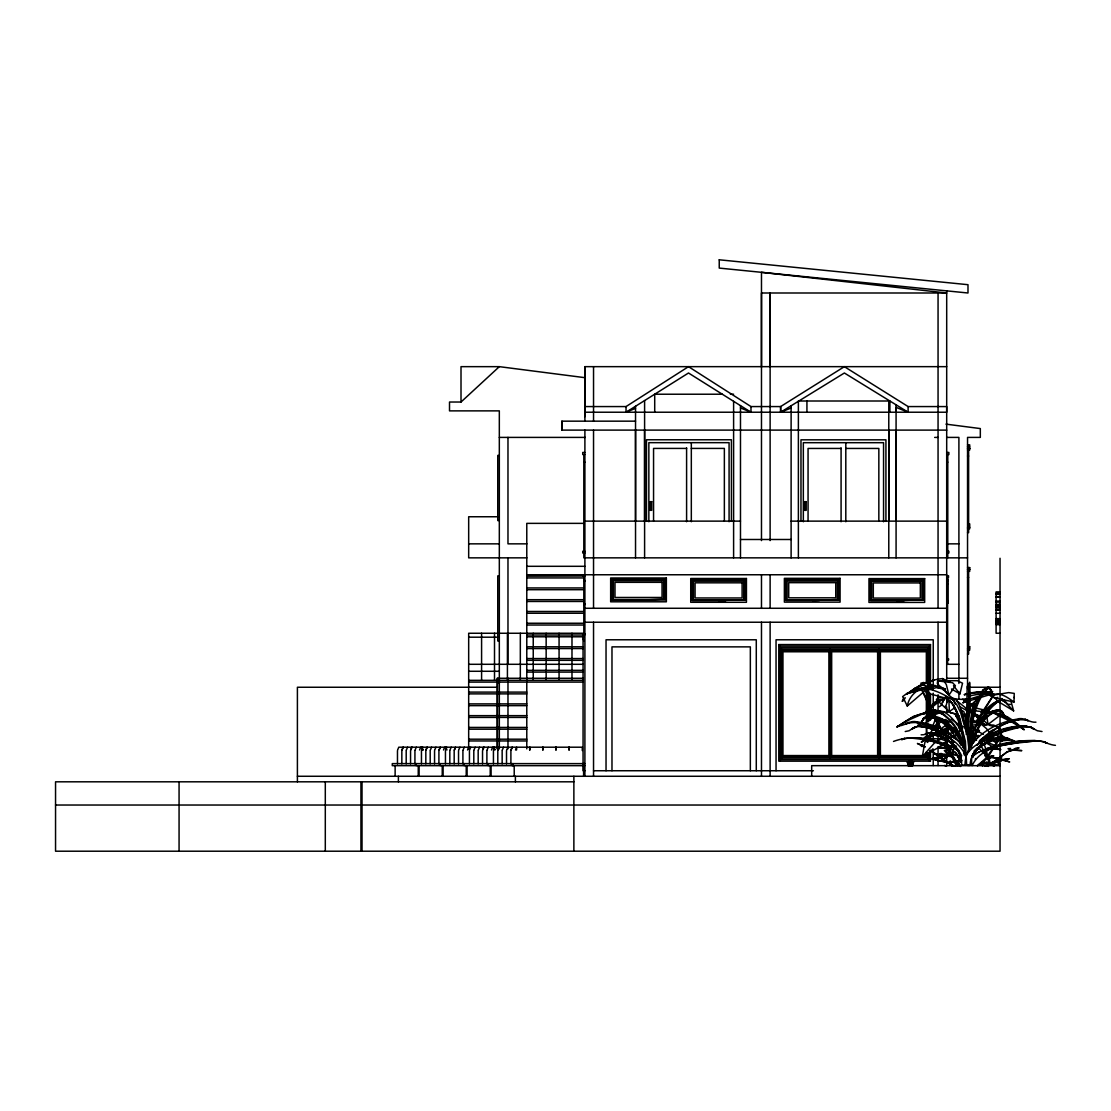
<?xml version="1.0" encoding="UTF-8"?>
<svg xmlns="http://www.w3.org/2000/svg" width="1111" height="1111" viewBox="0 0 1111 1111"><rect width="100%" height="100%" fill="white"/><g stroke="black" fill="none" stroke-linecap="round" stroke-linejoin="round"><path stroke-width="1.5" d="M584.9 406.57L626.035 406.57L688.501 366.658L750.98 406.57L780.616 406.57L844.374 366.658L908.118 406.57L946.697 406.57L946.697 430.11L561.902 430.11L561.902 421.166L635.534 421.166M584.9 416.694L584.9 366.658L946.697 366.658M635.534 521.128L635.534 430.11M644.602 521.128L644.602 430.11M761.479 366.658L761.479 272.32L946.697 292.998L946.697 412.223L584.9 412.223M770.117 366.658L770.117 292.998L770.117 540.585M888.786 521.128L888.786 430.11M896.077 521.128L896.077 430.11M896.077 412.223L896.077 407.376L908.118 412.223L908.118 406.57M946.697 290.874L946.697 292.998L761.479 292.998L761.479 540.585M997.636 738.468L1001.775 741.509L1001.289 731.385M938.115 730.413L927.046 738.815L926.491 721.956L932.934 717.609M911.687 765.229L911.714 759.882L911.395 764.549M967.945 734.274L968.306 704.332M966.237 734.496L967.181 686.431L968.986 684.057M967.889 733.829L968.112 714.526M969.375 737.718L969.403 734.496M968.473 751.203L970.209 721.789L973.25 704.666M969.639 712.901C970.389 709.846 969.667 664.947 969.334 689.681M969.695 749.536C968.931 749.8 974.055 684.348 974.819 709.124L975.305 709.707M966.959 765.354L970.084 765.396C970.361 745.273 998.331 731.913 1015.079 741.44M968.334 705.068L969.167 684.348M1014.107 697.625L1014.246 693.403L1008.691 692.597L990.234 695.667L991.887 697.111L1013.982 702.069L1014.121 697.277M959.446 731.524L960.946 726.066L960.404 727.302L963.404 740.148L964.542 752.175M967.834 764.965L965.001 764.993C965.417 738.884 994.109 722.761 1017.079 719.164C1023.967 716.664 1029.272 722.844 1035.952 722.192M910.159 762.993L910.27 759.882L910.562 764.549M968.542 696.444L969.167 684.626M961.57 765.146C962.695 748.272 945.503 736.162 930.518 732.496C941.892 734.982 952.627 741.634 959.348 751.203M910.228 766.104L910.617 759.882L910.839 766.104M967.028 734.204L970.292 707.221L973.5 703.791L974.416 706.888L973.916 704.68M912.02 765.923L912.312 761.757L911.284 765.923M911.464 764.549L911.881 759.882L911.089 766.104M973.305 731.899L973.875 726.816M969.945 738.634C972.361 721.067 975.125 701.596 987.846 688.209L989.401 688.14M922.311 756.647L924.949 741.898L931.046 738.634L940.462 738.912L946.225 740.995L943.336 744.773L922.311 756.647L934.143 743.342L943.461 737.398M969.445 736.524L969.917 733.093M971.292 713.095L973.68 703.985L974.416 706.888M969.139 750.619L967.25 735.024L965.112 727.302L961.279 726.15L960.321 728.885L960.626 727.205M944.794 706.721L946.169 705.388L947.877 699.027M960.307 728.885L961.029 726.288L962.64 728.524M970.597 721.872L975.097 705.193L982.902 689.875L987.721 687.417L989.457 687.598L993.401 696.736L995.164 698.25M970.639 727.955C974.166 714.581 976.402 694.861 989.415 687.876L992.012 693.028L990.887 689.459M973.236 743.162L977.861 728.302M976.111 750.244L974.916 753.508M970.389 740.093C975.389 724.053 983.888 704.68 1001.442 699.666L1003.997 700.208L1007.774 704.235L1010.496 704.471M971.472 744.273L973.069 737.885M912.534 765.923L913.575 761.757L912.423 765.923M993.234 740.843L996.025 742.717L999.761 728.635L993.817 725.122L981.402 724.303L986.526 728.635L991.47 735.218M951.516 688.973L959.918 693.917L962.543 683.209L957.363 680.696L938.753 680.696M971.333 747.467C974.694 732.427 983.541 714.137 999.775 710.429L1005.552 716.526L1008.108 717.609M939.392 706.721L941.128 705.388L944.794 697.402L948.252 698.68M969.556 742.273C973.764 728.358 983.138 709.707 999.886 710.04M970.236 747.217C973.875 732.052 983.193 713.429 999.803 710.235L1003.552 713.887L1002.039 711.359L997.4 709.915M973.014 753.452L971.611 758.327L971.639 764.66L968.723 765.437M948.308 699.027L947.252 702.124L948.127 699.236M972.889 713.887L975.541 705.193L982.527 691.223M972.111 765.632C982.527 743.259 1014.01 744.12 1035.146 740.884C1042.465 739.857 1048.381 744.953 1055.45 745.328M947.239 702.138L948.169 699.444M973 757.424L974.611 752.744L978.708 746.786M940.184 746.064L939.545 747.8L948.252 747.897L948.155 747.161M973.68 737.01L975.389 732.552M933.24 724.858L935.115 719.984M960.765 724.483L961.348 726.844C958.196 716.873 955.21 702.513 945.03 697.889L942.475 702.138L945.211 697.402L947.044 697.236L953.044 699.402L957.085 705.291L960.668 712.776L965.709 729.969M942.475 702.124L943.753 699.027M397.627 749.994L398.78 747.203L582.289 747.203L582.289 750.55M403.14 747.203L401.988 749.994L403.237 747.203M406.348 749.994L407.598 747.203M415.083 749.994L416.333 747.203M419.541 749.994L420.694 747.203M421.611 749.994L422.777 747.203M430.346 749.994L431.596 747.203M434.707 749.994L435.956 747.203M439.067 749.994L440.234 747.203M439.164 749.994L440.317 747.203M443.525 749.994L444.692 747.203M445.608 749.994L446.761 747.203M449.969 749.994L451.219 747.203M454.33 749.994L455.496 747.203L454.427 749.994M458.704 749.994L459.954 747.203M463.065 749.994L464.315 747.203M467.523 749.994L468.675 747.203M469.592 749.994L470.758 747.203M473.953 749.994L475.216 747.203M478.327 749.994L479.577 747.203M483.84 747.203L482.688 749.994L483.938 747.203M487.049 749.994L488.298 747.203M491.506 749.994L492.673 747.203M493.59 749.994L494.742 747.203M497.95 749.994L499.103 747.203M498.047 749.994L499.2 747.203M502.311 749.994L503.561 747.203M506.685 749.994L507.935 747.203M515.504 749.994L516.657 747.203L516.559 749.994M975.333 753.119L976.416 749.994L978.555 748.272M907.27 706.027L923.866 691.792L924.685 689.237L907.159 693.222L902.646 696.611L907.27 706.027C910.589 688.889 930.532 681.335 945.35 689.139L942.878 689.639M928.143 752.55L928.435 755.161L930.796 750.022M904.479 699.236L902.326 701.249L903.882 698.069M947.516 580.997L947.78 580.303M977.749 725.594C983.291 715.47 989.762 702.971 1001.691 699.597M980.013 722.511C985.346 713.887 991.679 703.582 1001.553 699.833L1005.608 702.249L1001.525 700.041L999.22 700.791A76.159 55.147 89 0 0 982.041 720.067M923.713 718.095L920.339 723.83L917.686 725.33M957.835 717.609L958.418 716.526M829.709 650.366L830.292 649.366L830.292 757.966L829.709 650.366L782.13 650.366L780.644 647.769L928.643 647.769L928.643 721.719M928.643 752.675L928.643 759.563L780.644 759.563L782.13 756.966L782.13 650.366M878.44 650.366L879.009 649.366L879.009 757.966L878.44 650.366L830.861 650.366M927.157 683.029L927.157 650.366L928.643 647.769M929.574 689.07L929.574 646.171L930.49 644.574L778.811 644.574L778.811 761.16L930.49 761.16L930.49 750.869M953.793 748.925L952.405 751.342L952.53 753.661L949.03 752.3L947.364 749.467L944.308 750.522L945.961 752.355L950.377 753.591L945.614 756.813L942.614 760.591L951.002 753.772L957.335 755.536L953.182 753.911L953.044 751.591M975.264 759.271L975.694 758.507M923.741 718.275L922.213 720.886L923.588 718.164L928.449 715.873M942.267 755.841L942.475 757.188L940.628 757.008L941.448 755.744L943.614 755.577L951.821 756.605L960.39 766.521M927.046 738.815L932.282 730.205M924.296 717.609L926.991 716.526L930.629 711.359L933.157 710.04L943.808 711.665A56.397 43.579 -90 0 1 963.612 736.454M971.903 722.733L976.986 721.914L994.012 694.347C1001.65 692.736 1008.163 697.916 1013.982 702.069M977.277 737.676L978.68 735.482L974.764 735.774M931.976 730.219L938.962 720.497M965.695 756.077C975.152 740.426 997.859 732.413 1014.107 741.44M971.736 756.077L978.735 747.55L990.068 740.856M922.227 720.9L925.935 716.831C939.892 716.762 951.294 729.149 957.668 740.551M966.681 693.57L964.348 694.694C973.958 691.861 984.429 690.209 993.956 694.319L976.111 721.414L976.986 721.914M952.099 690.5L955.377 685.695L952.544 682.696L937.615 680.932L937.295 683.557L948.961 695.125L952.335 690.153M977.541 747.689L975.777 750.258L979.249 746.786M977.347 765.646L986.082 758.035L999.233 739.273L986.887 758.799L977.444 765.882M986.582 756.077L984.777 755.591L985.985 756.244M938.878 727.455L940.253 726.955L938.878 727.455L921.075 688.264L910.909 692.584M928.435 755.161L932.976 748.786M963.029 747.467A53.286 41.176 -90 0 0 935.448 710.471L933.073 710.429L929.088 713.901L930.893 711.359M929.088 713.887L933.046 710.235L935.504 710.193L941.989 713.387A54.495 42.107 -90 0 1 963.056 742.884M924.005 713.859L934.49 702.305L938.962 699.666L941.184 699.791L924.005 713.859L934.934 703.36L947.336 697.319M977.152 745.37C989.429 732.274 1008.982 715.692 1028.078 720.608L1025.092 719.456M902.326 701.249L905.326 697.791M982.152 720.095L985.332 716.456M979.013 741.509C990.345 730.066 1005.649 721.65 1021.578 718.9M937.767 724.483L941.586 721.22M969.084 697.125L971.208 695.555L978.222 694.306L991.123 694.306L963.001 702.763L966.959 698.694M974.278 752.244L982.985 744.856L994.081 740.009M611.744 599.634L665.281 599.634L665.281 579.081L611.744 579.081L611.744 599.634L665.281 599.634M611.744 579.081L665.281 579.081M691.82 600.121L745.356 600.121L745.356 579.581L691.82 579.581L691.82 600.121L745.356 600.121M691.82 579.581L745.356 579.581M785.463 599.968L838.999 599.968L838.999 579.428L785.463 579.428L785.463 599.968L838.999 599.968M785.463 579.428L838.999 579.428M870.052 600.246L923.588 600.246L923.588 579.692L870.052 579.692L870.052 600.246L923.588 600.246M870.052 579.692L923.588 579.692M935.087 727.136L938.184 724.053M974.055 751.064L977.027 748.106M974.416 751.633L978.597 747.55M979.902 745.675L982.263 743.467M499.325 748.772L499.325 410.876L449.511 410.876L449.511 402.029L461.009 402.029L499.325 366.658L585.219 377.712M980.902 711.929L984.29 709.554L983.277 710.693M979.083 743.037C992.192 731.941 1009.718 725.58 1026.953 726.15M980.791 743.162L983.304 740.926M981.221 712.068L983.832 709.901L976.666 708.235M948.1 740.287L945.642 742.329L948.738 745.412L956.293 746.217M983.443 720.275L988.082 724.428L998.9 716.164L995.831 713.637L986.596 712.109M942.864 736.579L940.212 738.746L942.892 737.301M976.875 717.525L978.541 716.164M913.464 691.556L918.519 688.056L910.437 692.764M914.534 688.556L923.644 683.223L933.962 680.224L925.852 683.223L907.09 693.917L915.075 688.153M924.31 737.468L933.546 734.482L939.323 735.176M946.544 698.513L938.115 697.597L936.379 699.597L949.363 711.623L954.335 707.971M897.021 727.025L913.52 716.317L923.866 713.318L906.118 721.261L897.021 727.025C910.409 717.47 928.574 706.61 944.989 715.248M930.365 736.065L938.309 731.607M914.728 727.094L909.117 730.76L905.229 731.524M988.11 766.423C988.373 763.646 1006.483 758.535 998.025 761.257M979.93 746.634C987.373 741.468 996.345 737.329 1005.594 737.635M953.349 728.233L955.182 727.955M907.09 693.917C917.617 686.223 929.393 679.626 942.656 678.599L942.614 678.585M940.142 732.135L928.407 737.468L921.408 742.037L931.018 735.607M921.408 742.037L938.614 731.871M972.569 756.188L978.847 752.036M921.102 734.829L923.949 734.704L927.782 732.691C942.933 732.788 958.46 745.745 961.654 760.535M940.711 728.733L945.892 725.344M948.183 754.508L947.086 754.161L951.224 754.841L945.128 755.202L946.822 754.8M984.638 741.259L1001.247 732.163L1022.606 726.455L1030.647 727.205L1037.327 730.76L1042.021 731.524M626.035 406.57L626.035 412.223L688.501 373.004L750.98 412.223L750.98 406.57M980.11 740.148C992.484 731.677 1007.094 726.261 1022.176 726.052L1030.897 727.094L1033.688 728.885L1030.508 727.33M987.276 738.454L991.248 735.982M988.748 732.524L992.595 730.163M986.61 739.329L989.262 737.732M912.145 728.885L914.77 727.33M987.498 766.173L994.123 762.257L1001.844 760.521L996.984 761.604M975.986 732.316L979.499 730.26M942.128 736.996L933.296 734.579L929.227 736.051L931.032 735.024M897.716 725.914C904.632 726.261 909.895 719.803 917.061 721.942C935.531 724.094 954.696 733.218 964.834 749.314M983.346 689.875L987.818 687.417L989.401 687.598M929.227 736.037L931.24 734.94M909.006 722.594L905.882 723.914L908.881 722.331M963.001 702.763L966.931 700.735M985.068 766.007L995.762 760.493L1007.121 751.883L1010.941 750.592L1007.996 748.647L1010.566 748.467L1009.788 749.078L1011.538 750.397L1016.037 748.092L1019.106 747.87L1013.607 749.981L1021.828 750.619L1013.024 750.147L1007.121 751.883L995.47 760.938L984.832 766.354M982.055 744.606C990.026 740.856 999.053 735.788 1008.135 738.301L1009.718 739.565M982.36 744.606L988.415 741.648M905.882 723.914C923.005 718.192 941.906 731.51 954.335 742.37M928.227 732.899L926.255 733.718C941.934 729.302 959.39 742.037 965.917 755.98M976.013 732.774L979.18 731.274M926.255 733.704L928.379 732.718M951.794 737.218L959.612 733.635M997.761 697.347L995.373 698.43L997.97 701.43L1013.635 710.859L1010.788 700.68M970.292 728.024L973.403 726.608M978.444 752.355C995.859 743.648 1015.69 740.19 1035.049 740.551L1044.007 741.69L1046.826 743.092L1043.646 741.856M982.388 752.119L989.068 749.12M893.508 741.44C912.936 734.121 934.795 738.509 953.169 747.55M951.933 747.467L950.072 746.939M992.817 735.288L1011.232 728.524L1026.786 726.288M904.785 738.468L901.701 739.579L904.535 738.301M922.755 746.189L921.297 746.342L923.741 746.37M958.321 715.04L955.877 716.081L958.668 717.581M942.906 731.08L947.641 729.108L947.211 728.011L941.225 730.01M626.035 412.223L635.534 408.334M791.115 408.001L780.616 412.223L780.616 406.57L780.616 412.223L844.374 373.004L908.118 412.223M946.628 741.884L948.363 747.87L946.544 741.967L943.933 742.953M901.688 739.565C918.075 734.302 935.893 742.106 951.072 748.106M970.861 698.694L984.679 694.306L993.956 694.319M973.972 699L974.764 698.694M941.836 730.705L956.168 727.691M963.668 700.402L966.028 699.555M987.596 739.898L990.415 738.926M989.79 741.176L993.873 739.787M986.735 748.633L1008.344 742.898M990.693 748.606L998.789 746.05M1007.885 722.233L1021.814 718.775M957.21 761.507L959.085 760.924M991.304 711.665L997.553 709.915M995.4 739.537L1002.636 737.857M994.678 739.315L1005.233 737.829M996.692 738.996L1002.58 737.718M1000.386 745.689L1022.231 741.787L1039.813 740.884L1035.188 740.745M986.082 758.035C989.193 755.758 1010.76 760.757 990.443 757.091L993.831 755.897L991.331 755.813L988.929 757.244L988.318 756.619M958.932 761.007L960.765 760.618M969.056 692.75L987.498 692.514L992.72 691.556L976.555 692.486L964.348 694.694M925.782 716.498C943.086 712.609 956.835 729.927 962.945 744.162M955.988 761.521L951.474 762.382L957.168 761.368M953.946 765.993L957.363 765.368L952.613 765.91L951.141 764.576L950.46 760.841L948.613 762.299L950.266 762.729L950.405 764.66L951.877 765.993M989.012 763.132L999.233 761.743L991.234 762.729M925.894 716.651C936.531 715.651 946.266 724.164 952.919 731.649M959.598 760.507L956.321 761.007L960.987 760.41M1009.941 742.662L1021.065 741.037L1034.966 740.634M949.836 733.274L953.099 732.816M994.484 748.856L993.053 749.036L1000.872 749.55L996.873 748.967M996.845 738.01C998.845 735.288 1012.565 740.565 1006.844 738.468M962.432 699.208L966.973 698.805M976.68 724.705L971.958 725.122L973.278 728.635L983.402 734.399M995.65 748.814L997.553 748.467L992.595 748.356M943.836 712.082L930.31 713.845L931.907 715.831M1002.025 740.537L1009.288 740.232L1001.997 740.343L1007.455 739.426L1001.261 735.024M964.084 714.248L967.112 714.067M932.893 710.04L941.434 711.665M965.001 764.993L971.639 764.66M1002.08 740.454L1007.358 740.218L1001.164 735.982M638.783 600.176L664.739 599.093L664.739 579.623M718.859 600.662L744.814 599.579L744.814 580.123M812.502 600.509L838.458 599.426L838.458 579.97M897.091 600.787L923.047 599.704L923.047 580.234M945.017 697.652C955.821 702.069 959.071 717.414 962.209 727.83M950.933 697.25L956.14 699.402L959.362 705.291L962.223 712.776L966.223 729.969M973.875 736.579L977.847 736.454M917.644 726.15L930.06 727.302L945.85 734.302M988.498 763.34L979.499 763.951L988.637 763.424M972.625 708.262L975.319 708.249M499.325 366.658L461.009 366.658L461.009 402.029M722.303 394.224L654.712 394.224L654.712 412.223M730.385 394.224L733.607 394.224M499.325 437.401L585.316 437.401M934.657 437.415L938.059 437.415M946.878 437.401L958.904 437.401L958.904 683.432M967.542 444.844L969.709 444.844L969.709 446.497L967.542 446.497M967.542 447.039L969.709 447.039L969.709 449.969L967.542 449.969M686.598 448.413L653.56 448.413L653.56 520.962M691.32 448.413L724.358 448.413L724.358 520.962M967.542 448.302L969.709 448.302M841.083 448.441L808.058 448.441L808.058 520.99M845.804 448.441L878.843 448.441L878.843 520.99M967.542 448.705L969.709 448.705M584.9 452.455L582.733 452.455L582.733 454.538L584.9 454.538M946.697 452.455L948.863 452.455L948.863 454.538L946.697 454.538M499.325 455.427L497.756 455.427L497.756 520.559L499.325 520.559M967.542 456.052L968.625 456.052M583.817 462.148L584.9 462.148M946.697 462.148L947.78 462.148M497.631 516.754L468.675 516.754L468.675 557.847L526.878 557.847M584.9 521.128L740.481 521.128M791.115 521.128L946.697 521.128M583.192 523.364L526.781 523.364L526.781 748.883M968.625 523.892L969.709 523.892L969.709 525.267M968.625 526.086L969.709 526.086L969.709 528.739L967.542 528.739M967.542 527.35L969.709 527.35M967.542 532.613L968.625 532.613L968.625 448.705M740.481 539.488L791.115 539.488M468.675 543.848L499.325 543.848M526.878 543.848L507.977 543.848L507.977 437.401M946.878 543.848L958.904 543.848M584.9 551.264L582.733 551.264L582.733 553L584.9 553M946.697 551.264L948.863 551.264L948.863 553L946.697 553M967.542 557.847L583.817 557.847L583.817 553M526.781 566.304L584.9 566.304M969.709 567.596L967.542 567.596L969.709 567.721L969.709 569.387M967.542 569.263L969.709 569.263M967.542 569.679L969.709 569.679L969.709 571.346L967.542 571.346M526.781 574.762L946.697 574.762M499.325 575.873L497.756 575.873L497.756 640.991L499.325 640.991M946.697 575.762L948.516 575.762L948.516 577.512L946.697 577.512M526.781 576.165L584.9 575.998M967.542 577.428L968.625 577.428M526.781 577.928L583.192 577.928M946.697 579.373L947.78 579.373M583.817 580.428L584.9 580.428M583.817 580.706L584.9 580.706M583.817 580.845L584.9 580.845M946.697 583.914L947.614 583.914M526.781 587.941L583.192 587.941M526.781 589.705L583.192 589.705M1000.039 591.885L996.095 591.885L996.095 633.228L1000.039 633.228M996.095 593.288L1000.039 593.288M996.095 594.357L1000.039 594.357M996.095 596.843L1000.039 596.843M996.095 597.176L1000.039 597.176M526.781 599.704L583.192 599.704M645.713 600.176L612.286 600.176L612.286 579.623M725.789 600.662L692.361 600.662L692.361 580.123M819.418 600.509L786.005 600.509L786.005 579.97M904.007 600.787L870.593 600.787L870.593 580.234M996.095 601.107L1000.039 601.107M526.781 601.468L583.192 601.468M996.095 602.12L1000.039 602.12M583.817 604.162L584.9 604.162M583.817 604.217L584.9 604.217M996.095 604.384L1000.039 604.384M583.817 604.495L584.9 604.634M996.095 605.328L1000.039 605.328M996.095 605.564L1000.039 605.564M996.095 606.009L1000.039 606.009M996.095 607.037L1000.039 607.037M996.095 607.203L1000.039 607.203M584.9 608.272L946.697 608.272M996.095 609.259L1000.039 609.259M996.095 609.467L1000.039 609.467M996.095 610.231L1000.039 610.231M526.781 611.481L583.192 611.481M526.781 613.244L583.192 613.244M996.095 613.258L1000.039 613.258M996.095 618.633L1000.039 618.688M996.095 618.841L1000.039 618.841M996.095 620.813L1000.039 620.813M996.095 621.021L1000.039 621.021M584.9 622.229L946.697 622.229M996.095 623.146L1000.039 623.146M526.781 623.243L583.192 623.243M996.095 624.368L1000.039 624.368M996.095 624.576L1000.039 624.576M526.781 625.021L583.192 625.021M583.289 633.256L468.675 633.256L468.675 748.883M584.9 633.756L582.733 633.756L582.733 634.784L584.9 634.784M584.9 634.062L583.067 634.062L583.067 770.742L584.9 770.742M526.781 635.02L583.192 635.02M526.781 636.784L583.192 636.784M468.675 637.2L497.631 637.2M778.811 644.574L779.728 646.171L929.574 646.171M968.625 646.644L969.709 646.769M526.781 646.796L583.192 646.796M526.781 648.56L583.192 648.56M967.542 648.727L969.709 648.727L969.709 650.102L967.542 650.102M879.579 650.366L927.157 650.366M967.542 653.99L968.625 653.99L968.625 569.263M526.781 658.559L583.192 658.559M946.697 658.767L948.516 658.767L948.516 660.226L946.697 660.226M946.697 659.198L948.516 659.198M526.781 660.323L583.192 660.323M468.675 664.295L583.192 664.295M946.697 664.295L958.904 664.295M526.781 670.336L583.192 670.336M468.675 671.28L499.325 671.28M526.781 672.099L583.192 672.099M583.192 678.279L497.172 678.279L497.172 748.814M946.878 678.279L967.542 678.279M468.675 680.335L583.164 680.335M468.675 682.098L583.164 682.098M496.909 687.251L297.401 687.251L297.401 781.811M968.82 687.251L1000.039 687.251M468.675 692.111L526.781 692.111M468.675 693.875L526.781 693.875M468.675 703.888L526.781 703.888M468.675 705.652L526.781 705.652M468.675 715.651L526.781 715.651M468.675 717.414L526.781 717.414M468.675 727.427L526.781 727.427M468.675 729.191L526.781 729.191M468.675 739.19L526.781 739.19M468.675 740.954L526.781 740.954M782.13 756.966L829.709 756.966M830.861 756.966L878.44 756.966M879.579 756.966L927.157 756.966L928.643 759.563M584.9 763.618L392.28 763.618L392.28 765.673L584.9 765.673M1000.039 765.673L811.683 765.673L811.683 776.27M593.538 770.742L813.405 770.742M297.401 776.27L1000.039 776.27M573.873 781.811L55.55 781.811L55.55 851.207L1000.039 851.207L1000.039 558.264M55.55 805.031L1000.039 805.031M977.722 714.942L975.194 714.928L977.624 715.067M908.492 737.829C927.254 739.634 951.933 742.579 961.709 760.896M917.894 726.427C929.074 726.761 940.017 731.927 949.002 738.315M954.224 736.107L951.349 736.079L955.377 736.871M976.708 697.777L977.972 697.819L977.972 698.708L972.306 704.11L969.403 704.86L972.319 703.957L977.999 698.722L974.666 698.305M947.377 754.675L943.683 754.397L948.433 754.675M972.875 722.428L977.499 722.664M912.492 721.706L926.005 723.83M912.645 721.844L916.644 722.136M933.004 734.482L940.364 736.176L948.086 739.898M916.533 722.331L937.378 729.344L951.044 737.912M961.223 764.91L965.556 765.326M975.18 710.859L985.054 711.845L983.582 710.554M933.309 734.69L941.989 737.204L954.821 745.495M933.24 727.302L917.992 726.15L912.131 728.885C919.964 722.83 930.018 728.747 938.031 731.26M928.31 715.984C944.225 716.762 955.96 731.094 961.807 744.801M980.569 723.844L986.596 724.844M942.795 755.48L933.601 754.022L945.086 755.647L939.656 753.647L941.475 753.536L945.989 755.772L951.821 756.605L946.78 747.161M945.961 424.138L980.319 428.568L980.319 437.401L967.542 437.401L967.542 688.598M950.558 712.845L958.043 714.248M989.776 725.497L992.942 726.163M992.942 748.314L994.164 748.564M940.586 761.007L935.212 759.952L947.03 762.354L931.685 758.744L938.448 760.466M983.554 710.762C998.872 712.318 1012.246 720.386 1024.12 729.677C1015.398 722.011 1005.774 713.318 993.553 712.887L1012.926 722.678L1024.12 729.677M933.49 688.306L927.005 686.654L920.811 683.223L923.588 682.487L945.35 689.139M954.738 699.444L953.016 698.944L962.806 699.444L965.82 700.694M932.101 711.554L937.073 712.97M969.959 730.385L973.222 733.857L971.25 730.51M973.597 715.498L976.902 716.526L979.263 718.998M970.681 730.746L971.445 730.982M940.42 718.623L952.141 722.567M948.266 698.875L930.268 693.917L925.421 691.5L928.74 689.251L936.67 687.612L943.892 689.209L954.168 700.805C944.169 694.417 933.268 688.528 921.158 688.223L940.253 726.955M987.637 742.412L994.678 745.356L994.637 746.3L992.262 746.481L985.554 742.592M976.902 721.858L985.401 724.9M933.323 716.345L936.142 717.359M934.657 685.362L935.379 685.626M970.625 730.538L973.222 733.857L972.028 731.927M956.46 724.289L960.779 725.997L955.085 713.97L948.391 711.97L939.142 713.068L933.837 715.04L936.254 716.803M963.64 715.581L967.792 717.248M740.481 407.918L750.98 412.223M927.56 724.15L937.878 728.372M923.227 746.148L917.408 743.467L924.727 746.731M953.405 737.621L956.557 739.009M941.767 719.511L948.697 722.581L945.53 719.414M948.294 733.357L949.558 733.927M952.405 703.36L946.683 699.444M1043.965 741.717L1046.826 743.092M1025.12 719.164L1028.078 720.608M942.309 730.705L946.336 732.871M939.503 731.816L944.683 734.593M998.483 728.635L1001.122 730.08M1007.663 738.468L1009.705 739.579L1006.677 738.301M960.182 706.888L967.653 710.998M940.906 730.052L943.919 731.732M960.751 709.915L963.89 711.665L967.125 726.858M973.361 720.178L976.152 721.761M956.182 700.277L967.292 709.193M1030.647 727.094L1033.674 728.885M952.696 765.729L941.003 758.757L931.421 750.661M954.516 766.298L940.073 757.563L944.003 755.744L939.864 757.438L938.67 756.772L938.962 755.841L937.045 755.883L938.823 757.244L932.24 758.549L939.059 757.341L941.475 758.355L931.504 750.578M951.21 718.942L960.779 725.997M925.31 746.981L921.63 744.648L923.949 746.12M953.071 747.55L959.432 751.633M950.697 741.62L953.321 743.356M946.53 739.176L956.46 746.814M987.651 737.093L990.443 738.968M968.778 733.899L971.292 735.704M973.889 712.804L981.124 718.192M950.377 735.024L955.821 739.121M947.197 735.024L949.919 737.079M1001.705 698.486L1013.635 710.859M950.197 682.376L942.503 678.585L946.336 684.626L948.961 695.125M994.248 766.034L991.581 763.896L997.442 764.979L1000.081 764.368L996.65 762.202L993.678 763.549L988.901 762.965L989.832 761.299L988.915 758.882L990.54 758.341L987.665 756.522L987.526 758.716L988.957 761.202L988.026 762.868L982.374 762.188L990.748 763.743L993.415 765.882M978.166 747.522L988.151 757.633L986.262 750.342M969.584 734.302L971.861 736.357M944.711 765.382L945.6 766.187M958.113 766.062L954.391 762.66L948.058 747.036L939.545 747.8L944.878 748.05L948.058 747.036L956.279 762.049L959.668 765.701M971.07 731.691L972.111 732.677M955.196 729.247L958.001 732.121M974.264 735.954L975.291 737.01M950.113 697.236L952.169 699.402M1003.747 700.277L1005.608 702.235M974.458 737.982L976.555 740.218M953.502 685.681L959.918 693.917M960.765 766.298L953.03 757.077L946.933 747.217M997.164 735.551L1001.775 741.509M497.492 681.862L498.408 683.057M982.804 722.705L984.596 725.094M970.403 733.691L971.111 734.635M980.388 744.898L988.151 757.633M966.084 709.151L967.07 710.596M1001.914 711.359L1003.552 713.887M992.234 736.468L996.025 742.717M956.46 754.036L960.557 761.118M583.067 639.061L583.983 640.728M953.835 701.513L955.391 704.36M955.502 752.203L960.793 762.382M959.932 752.369L961.695 755.869M947.516 600.315L947.78 601.009M961.459 726.455L965.403 741.259L966.681 765.34M953.307 705.291L956.904 712.776L961.14 726.636M959.224 741.343L961.015 745.328M493.798 747.203L494.964 749.994L493.715 747.203M445.733 747.203L446.983 749.994M421.833 747.203L422.985 749.994M421.736 747.203L422.888 749.994M983.804 743.356L986.026 749.494M990.873 689.695L992.012 693.014M946.044 725.539L948.697 733.454M952.405 744.551L953.474 747.717M945.975 725.414L948.988 734.552M961.723 713.387L964.251 723.886M963.904 750.508L965.598 756.438M959.043 715.734L960.654 721.636M909.256 764.535L908.576 761.757L908.867 765.923M962.015 729.955L962.751 733.135M969.195 703.596L969.986 707.29M986.387 714.484L988.082 724.428M910.034 765.923L909.173 761.757L909.201 765.229M960.973 723.303L961.612 726.636M971.5 727.247L972.764 735.107M962.959 734.621L964.598 748.106M909.395 762.993L908.992 759.882L909.951 766.104M970.5 731.58L970.972 736.524M969.528 695.139L969.361 690.973M948.961 701.458L949.363 711.623M969.709 646.644L969.709 648.157M958.904 692.028L958.904 698.916M958.904 717.817L958.904 728.136M958.904 755.647L958.904 764.243M947.78 454.538L947.78 551.264M947.78 553L947.78 557.847M947.78 579.22L947.78 603.162M947.614 577.512L947.614 658.767M947.614 660.226L947.614 664.295M946.697 430.11L946.697 680.946M946.697 696.486L946.697 699.93M946.697 706.846L946.697 712.665M946.697 724.108L946.697 733.288M946.697 737.926L946.697 743.106M946.697 746.564L946.697 765.951M938.059 292.998L938.059 608.272M938.059 622.229L938.059 687.848M938.059 694.75L938.059 712.026M938.059 731.024L938.059 739.648M938.059 746.564L938.059 765.562M933.24 689.75L933.24 639.783L776.047 639.783L776.047 770.742M933.24 693.195L933.24 713.873M933.24 732.829L933.24 739.718M933.24 750.064L933.24 765.562M930.49 644.574L930.49 689.153M930.49 694.292L930.49 720.011M930.49 735.44L930.49 738.871M929.574 692.514L929.574 719.97M929.574 735.413L929.574 740.565M929.574 750.855L929.574 761.16M928.643 735.482L928.643 740.634M927.727 721.761L927.727 649.366L781.561 649.366L781.561 757.966L927.727 757.966L927.727 752.786M927.727 737.273L927.727 742.454M927.157 686.473L927.157 720.858M927.157 736.329L927.157 741.495M927.157 753.536L927.157 756.966M926.352 682.904L926.352 651.768L880.384 651.768L880.384 755.563L926.352 755.563L926.352 752.105M926.352 686.362L926.352 741.731M921.963 599.704L921.963 581.317L871.677 581.317L871.677 599.704M896.077 404.807L896.077 557.847M889.897 412.223L889.897 401.002L798.378 401.002L798.378 557.847M888.786 401.002L888.786 557.847M885.925 521.392L885.925 439.817L800.975 439.817L800.975 521.392M883.564 521.753L883.564 442.692L803.336 442.692L803.336 521.753M879.009 649.366L879.009 757.966M845.804 442.692L845.804 521.753M841.083 447.844L841.083 521.753M837.375 599.426L837.375 581.053L787.088 581.053L787.088 599.426M830.292 649.366L830.292 757.966M806.933 401.002L806.933 412.223M791.115 405.765L791.115 557.847M780.644 647.769L780.644 759.563M779.728 646.171L779.728 761.16M770.117 574.762L770.117 608.272M770.117 622.229L770.117 776.27M761.479 574.762L761.479 608.272M761.479 622.229L761.479 776.27M756.285 770.742L756.285 639.783L606.037 639.783L606.037 770.742M750.342 770.742L750.342 646.866L611.98 646.866L611.98 770.742M743.731 599.579L743.731 581.206L693.445 581.206L693.445 599.579M740.481 405.626L740.481 557.847M733.607 401.307L733.607 557.847M731.427 521.365L731.427 439.775L646.491 439.775L646.491 521.365M729.08 521.726L729.08 442.664L648.852 442.664L648.852 521.726M691.32 442.664L691.32 521.726M686.598 447.816L686.598 521.726M663.656 599.093L663.656 580.706L613.369 580.706L613.369 599.093M644.602 400.557L644.602 557.847M635.534 406.265L635.534 557.847M593.538 366.658L593.538 421.166M593.538 430.11L593.538 608.272M593.538 622.229L593.538 776.27M584.9 366.658L584.9 421.166M584.9 430.11L584.9 776.27M583.817 454.538L583.817 551.264M583.817 575.998L583.817 633.756M583.817 634.784L583.817 637.672M583.608 765.673L583.608 776.27M582.733 574.762L582.733 575.998M573.873 776.27L573.873 851.207M571.984 633.256L571.984 680.335M569.207 747.203L569.207 749.994M568.929 747.203L568.929 749.994M561.902 421.166L561.902 430.11M559.069 633.256L559.069 680.335M556.111 747.203L556.111 749.994M555.833 747.203L555.833 749.994M546.154 633.256L546.154 680.335M543.015 747.203L543.015 749.994M542.737 747.203L542.737 749.994M533.238 633.256L533.238 680.335M529.933 747.203L529.933 749.994M529.655 747.203L529.655 749.994M520.323 633.256L520.323 680.335M515.393 776.27L515.393 781.811M514.212 765.673L514.226 776.27M512.935 763.618L512.935 765.673M512.24 763.618L512.24 765.673M510.893 750.55L510.893 763.854M507.977 557.847L507.977 664.295M507.977 678.279L507.977 748.772M507.421 633.256L507.421 680.335M506.519 750.55L506.519 763.854M502.158 750.55L502.158 763.854M497.797 750.55L497.797 763.854M497.492 678.279L497.492 748.772M494.506 633.256L494.506 680.335M493.437 750.55L493.437 763.854M491.09 765.673L491.09 776.27M490.229 765.673L490.229 776.27M488.243 763.618L488.243 765.673M486.896 750.55L486.896 763.854M482.535 750.55L482.535 763.854M481.591 633.256L481.591 680.335M478.174 750.55L478.174 763.854M473.8 750.55L473.8 763.854M469.439 750.55L469.439 763.854M467.092 765.673L467.092 776.27M466.231 765.673L466.231 776.27M464.259 763.618L464.259 765.673M462.912 750.55L462.912 763.854M458.537 750.55L458.537 763.854M454.177 750.55L454.177 763.854M449.816 750.55L449.816 763.854M445.455 750.55L445.455 763.854M443.108 765.673L443.108 776.27M442.247 765.673L442.247 776.27M440.262 763.618L440.262 765.673M438.914 750.55L438.914 763.854M434.554 750.55L434.554 763.854M430.193 750.55L430.193 763.854M425.819 750.55L425.819 763.854M421.458 750.55L421.458 763.854M419.111 765.673L419.111 776.27M418.25 765.673L418.25 776.27M416.264 763.618L416.264 765.673M414.931 750.55L414.931 763.854M410.556 750.55L410.556 763.854M406.195 750.55L406.195 763.854M401.835 750.55L401.835 763.854M398.391 776.27L398.391 781.811M397.474 750.55L397.474 763.854M395.127 765.673L395.127 776.27M362.019 781.811L362.019 851.207M360.936 781.811L360.936 851.207M325.301 781.811L325.301 851.207M179.065 781.811L179.065 851.207M963.792 751.828A53.286 41.176 -90 0 1 964.14 754.786M719.234 259.793L719.234 268.084L967.987 292.998L967.987 284.694L719.234 259.793M999.567 757.758L1000.705 759.216L1000.067 759.938L995.762 760.493C997.359 757.271 1021.12 765.618 1002.802 759.799L1009.26 758.757L1000.733 759.855L1001.372 759.132L1000.594 758.41L1001.803 757.98L999.567 757.758M411.875 747.203L410.723 749.994L411.973 747.203M427.138 747.203L425.971 749.994L427.235 747.203M512.199 747.203L511.046 749.994L512.296 747.203M957.863 760.813L956.279 762.049L960.126 760.271L957.863 760.813M986.79 762.299L984.777 762.757L989.54 763.951L988.568 762.465L986.79 762.299M651.713 501.672L650.199 501.672L650.199 510.31L651.713 510.31L651.713 501.672M806.197 501.7L804.683 501.7L804.683 510.338L806.197 510.338L806.197 501.7M666.364 577.998L610.661 577.998L610.661 601.801L666.364 601.801L666.364 577.998M746.439 578.498L690.736 578.498L690.736 602.287L746.439 602.287L746.439 578.498M840.083 578.345L784.38 578.345L784.38 602.134L840.083 602.134L840.083 578.345M924.671 578.609L868.969 578.609L868.969 602.412L924.671 602.412L924.671 578.609M662.045 582.331L614.994 582.331L614.994 597.468L662.045 597.468L662.045 582.331M742.106 582.817L695.069 582.817L695.069 597.968L742.106 597.968L742.106 582.817M835.75 582.664L788.713 582.664L788.713 597.815L835.75 597.815L835.75 582.664M920.339 582.942L873.302 582.942L873.302 598.079L920.339 598.079L920.339 582.942M947.78 603.009L946.697 603.009L947.78 603.079M1000.039 621.966L996.095 621.966L1000.039 622.007M828.903 651.768L782.949 651.768L782.949 755.563L828.903 755.563L828.903 651.768M877.634 651.768L831.667 651.768L831.667 755.563L877.634 755.563L877.634 651.768M982.305 765.423L981.305 765.132L982.957 765.715L982.305 765.423M908.451 765.923L907.298 761.757L908.354 765.923"/></g></svg>
